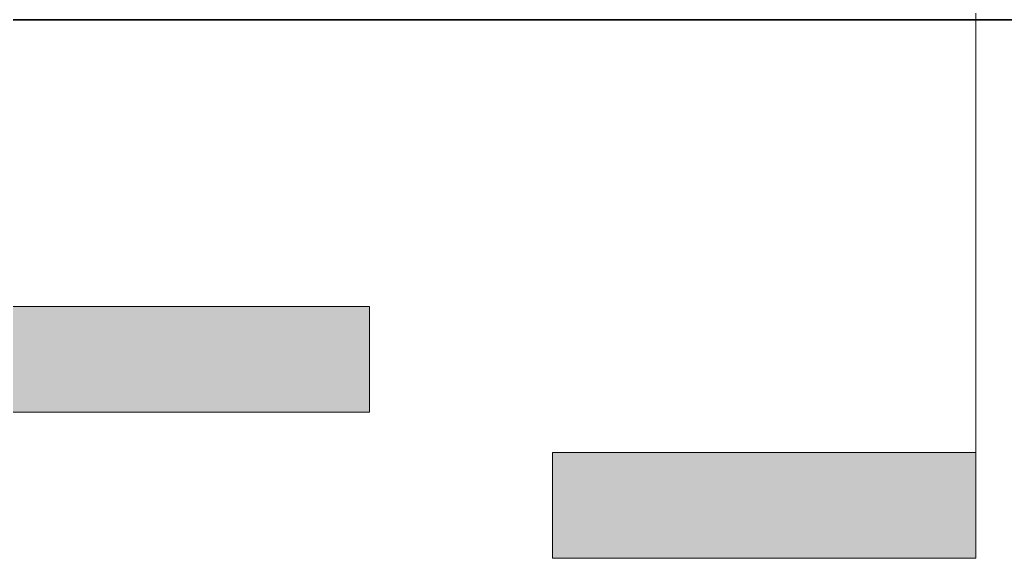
# Model space of a CAD drawing. Header units: inches. Extents: x -23034 to -8448, y -290 to 853.
# Drawn here: x -19418.2 to -19250.6, y -97.7 to -6 of the extents above; entities that cross this region are included whole.
import ezdxf

# ---------------------------------------------------------------- set-up
doc = ezdxf.new("R2010")
doc.units = ezdxf.units.IN
doc.header["$MEASUREMENT"] = 0
doc.layers.add('C-TOPO', color=7, linetype='Continuous', lineweight=9)
doc.layers.add('G-ANNO-SYMB', color=111, linetype='Continuous', lineweight=9)

# ---------------------------------------------------------------- blocks, each defined once
blk = doc.blocks.new('Section - 3_32_ x 3_8_-18514-Section 8')
at = {"layer": 'G-ANNO-SYMB'}
blk.add_hatch(color=256, dxfattribs=at).paths.add_polyline_path([(-24220.84, -79.66), (-24148.84, -79.66), (-24148.84, -97.66), (-24220.84, -97.66)], flags=0)
for p, q in [((-24220.84, -79.66), (-24220.84, -97.66)), ((-24148.84, -79.66), (-24220.84, -79.66)), ((-24148.84, -97.66), (-24148.84, -79.66)), ((-24220.84, -97.66), (-24148.84, -97.66))]:
    blk.add_line(p, q, dxfattribs=at)

msp = doc.modelspace()

# ---------------------------------------------------------------- linework, layer by layer
at = {"layer": 'C-TOPO', "lineweight": 35}
msp.add_line((-19427.69863, -6.00628), (-19046.16843, -6.00628), dxfattribs=at)
at = {"layer": 'C-TOPO'}
msp.add_line((-19046.17169, -6.00628), (-19427.69863, -6.00628), dxfattribs=at)
at = {"layer": 'G-ANNO-SYMB'}
msp.add_line((-19255.62536, 545.15708), (-19255.62536, -79.66081), dxfattribs=at)

# ---------------------------------------------------------------- block references
at = {"layer": 'G-ANNO-SYMB', "extrusion": (0, 0, -1)}
msp.add_blockref('Section - 3_32_ x 3_8_-18514-Section 8', (43579.54149, 24.84384), dxfattribs=at)
at = {"layer": 'G-ANNO-SYMB'}
msp.add_blockref('Section - 3_32_ x 3_8_-18514-Section 8', (4893.20995, 0), dxfattribs=at)

doc.saveas('drawing.dxf')
